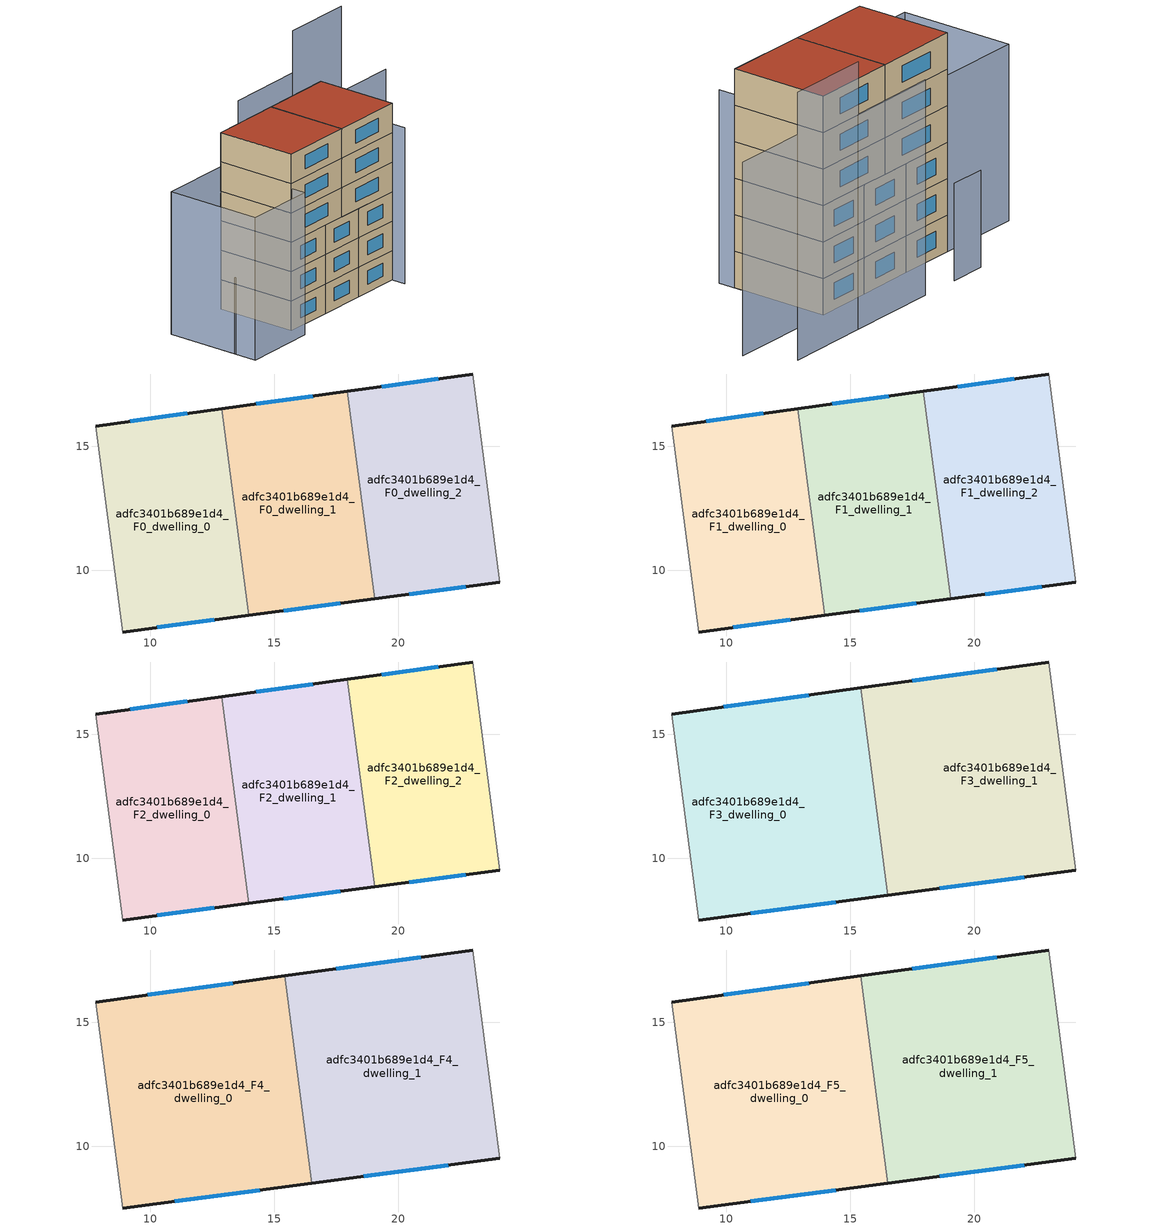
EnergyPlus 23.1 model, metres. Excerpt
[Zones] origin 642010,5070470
adfc3401b689e1d4_F0_dwelling_0
 floor ground (EU_floor_Construction): 12.89,16.53 13.99,8.19 8.9,7.52 7.8,15.83 z0
 wall outside (EU_wall_Construction): 8.9,7.52 13.99,8.19 / 12.89,16.53 7.8,15.83 z0:3
 wall to adfc3401b689e1d4_F0_dwelling_1 (EU_wall_Construction): 13.99,8.19 12.89,16.53 z0:3
 wall adiabatic (EU_wall_Construction): 7.8,15.83 8.9,7.52 z0:3
 window (EU_Window_Construction): 10.3,7.7 12.59,8 / 11.49,16.33 9.2,16.02 z0.83:2.17
adfc3401b689e1d4_F0_dwelling_1
 floor ground (EU_floor_Construction): 17.96,17.23 19.06,8.85 13.99,8.19 12.89,16.53 z0
 wall outside (EU_wall_Construction): 13.99,8.19 19.06,8.85 / 17.96,17.23 12.89,16.53 z0:3
 wall to adfc3401b689e1d4_F0_dwelling_2 (EU_wall_Construction): 19.06,8.85 17.96,17.23 z0:3
 window (EU_Window_Construction): 15.38,8.37 17.66,8.67 / 16.56,17.03 14.29,16.72 z0.83:2.17
adfc3401b689e1d4_F0_dwelling_2
 floor ground (EU_floor_Construction): 23.01,17.92 24.11,9.52 19.06,8.85 17.96,17.23 z0
 wall outside (EU_wall_Construction): 23.01,17.92 17.96,17.23 / 19.06,8.85 24.11,9.52 z0:3
 wall adiabatic (EU_wall_Construction): 24.11,9.52 23.01,17.92 z0:3
 window (EU_Window_Construction): 21.62,17.73 19.35,17.42 / 20.45,9.04 22.72,9.33 z0.83:2.17
adfc3401b689e1d4_F1_dwelling_0
 floor to adfc3401b689e1d4_F0_dwelling_0 (EU_floor_Construction): 12.89,16.53 13.99,8.19 8.9,7.52 7.8,15.83 z3
 wall outside (EU_wall_Construction): 8.9,7.52 13.99,8.19 / 12.89,16.53 7.8,15.83 z3:6
 wall to adfc3401b689e1d4_F1_dwelling_1 (EU_wall_Construction): 13.99,8.19 12.89,16.53 z3:6
 wall adiabatic (EU_wall_Construction): 7.8,15.83 8.9,7.52 z3:6
 window (EU_Window_Construction): 10.3,7.7 12.59,8 / 11.49,16.33 9.2,16.02 z3.83:5.17
adfc3401b689e1d4_F1_dwelling_1
 floor to adfc3401b689e1d4_F0_dwelling_1 (EU_floor_Construction): 17.96,17.23 19.06,8.85 13.99,8.19 12.89,16.53 z3
 wall outside (EU_wall_Construction): 13.99,8.19 19.06,8.85 / 17.96,17.23 12.89,16.53 z3:6
 wall to adfc3401b689e1d4_F1_dwelling_2 (EU_wall_Construction): 19.06,8.85 17.96,17.23 z3:6
 window (EU_Window_Construction): 15.38,8.37 17.66,8.67 / 16.56,17.03 14.29,16.72 z3.83:5.17
adfc3401b689e1d4_F1_dwelling_2
 floor to adfc3401b689e1d4_F0_dwelling_2 (EU_floor_Construction): 23.01,17.92 24.11,9.52 19.06,8.85 17.96,17.23 z3
 wall outside (EU_wall_Construction): 23.01,17.92 17.96,17.23 / 19.06,8.85 24.11,9.52 z3:6
 wall adiabatic (EU_wall_Construction): 24.11,9.52 23.01,17.92 z3:6
 window (EU_Window_Construction): 21.62,17.73 19.35,17.42 / 20.45,9.04 22.72,9.33 z3.83:5.17
adfc3401b689e1d4_F2_dwelling_0
 floor to adfc3401b689e1d4_F1_dwelling_0 (EU_floor_Construction): 12.89,16.53 13.99,8.19 8.9,7.52 7.8,15.83 z6
 wall outside (EU_wall_Construction): 8.9,7.52 13.99,8.19 / 12.89,16.53 7.8,15.83 z6:9
 wall to adfc3401b689e1d4_F2_dwelling_1 (EU_wall_Construction): 13.99,8.19 12.89,16.53 z6:9
 wall adiabatic (EU_wall_Construction): 7.8,15.83 8.9,7.52 z6:9
 window (EU_Window_Construction): 10.3,7.7 12.59,8 / 11.49,16.33 9.2,16.02 z6.83:8.17
adfc3401b689e1d4_F2_dwelling_1
 floor to adfc3401b689e1d4_F1_dwelling_1 (EU_floor_Construction): 17.96,17.23 19.06,8.85 13.99,8.19 12.89,16.53 z6
 wall outside (EU_wall_Construction): 13.99,8.19 19.06,8.85 / 17.96,17.23 12.89,16.53 z6:9
 wall to adfc3401b689e1d4_F2_dwelling_2 (EU_wall_Construction): 19.06,8.85 17.96,17.23 z6:9
 window (EU_Window_Construction): 15.38,8.37 17.66,8.67 / 16.56,17.03 14.29,16.72 z6.83:8.17
adfc3401b689e1d4_F2_dwelling_2
 floor to adfc3401b689e1d4_F1_dwelling_2 (EU_floor_Construction): 23.01,17.92 24.11,9.52 19.06,8.85 17.96,17.23 z6
 wall outside (EU_wall_Construction): 23.01,17.92 17.96,17.23 / 19.06,8.85 24.11,9.52 z6:9
 wall adiabatic (EU_wall_Construction): 24.11,9.52 23.01,17.92 z6:9
 window (EU_Window_Construction): 21.62,17.73 19.35,17.42 / 20.45,9.04 22.72,9.33 z6.83:8.17
adfc3401b689e1d4_F3_dwelling_0
 floor to adfc3401b689e1d4_F2_dwelling_0 (EU_floor_Construction): 12.89,16.53 13.99,8.19 8.9,7.52 7.8,15.83 z9
 floor to adfc3401b689e1d4_F2_dwelling_1 (EU_floor_Construction): 15.43,16.88 16.52,8.52 13.99,8.19 12.89,16.53 z9
 wall outside (EU_wall_Construction): 8.9,7.52 16.53,8.52 / 15.43,16.88 7.8,15.83 z9:12
 wall to adfc3401b689e1d4_F3_dwelling_1 (EU_wall_Construction): 16.53,8.52 15.43,16.88 z9:12
 wall adiabatic (EU_wall_Construction): 7.8,15.83 8.9,7.52 z9:12
 window (EU_Window_Construction): 11,7.79 14.43,8.24 / 13.33,16.59 9.9,16.11 z9.83:11.17
adfc3401b689e1d4_F3_dwelling_1
 floor to adfc3401b689e1d4_F2_dwelling_1 (EU_floor_Construction): 17.96,17.23 19.06,8.85 16.52,8.52 15.43,16.88 z9
 floor to adfc3401b689e1d4_F2_dwelling_2 (EU_floor_Construction): 23.01,17.92 24.11,9.52 19.06,8.85 17.96,17.23 z9
 wall outside (EU_wall_Construction): 23.01,17.92 15.43,16.88 / 16.53,8.52 24.11,9.52 z9:12
 wall adiabatic (EU_wall_Construction): 24.11,9.52 23.01,17.92 z9:12
 window (EU_Window_Construction): 20.92,17.63 17.51,17.16 / 18.61,8.79 22.02,9.24 z9.83:11.17
adfc3401b689e1d4_F4_dwelling_0
 floor to adfc3401b689e1d4_F3_dwelling_0 (EU_floor_Construction): 15.43,16.88 16.53,8.52 8.9,7.52 7.8,15.83 z12
 wall outside (EU_wall_Construction): 8.9,7.52 16.53,8.52 / 15.43,16.88 7.8,15.83 z12:15
 wall to adfc3401b689e1d4_F4_dwelling_1 (EU_wall_Construction): 16.53,8.52 15.43,16.88 z12:15
 wall adiabatic (EU_wall_Construction): 7.8,15.83 8.9,7.52 z12:15
 window (EU_Window_Construction): 11,7.79 14.43,8.24 / 13.33,16.59 9.9,16.11 z12.83:14.17
adfc3401b689e1d4_F4_dwelling_1
 floor to adfc3401b689e1d4_F3_dwelling_1 (EU_floor_Construction): 23.01,17.92 24.11,9.52 16.53,8.52 15.43,16.88 z12
 wall outside (EU_wall_Construction): 23.01,17.92 15.43,16.88 / 16.53,8.52 24.11,9.52 z12:15
 wall adiabatic (EU_wall_Construction): 24.11,9.52 23.01,17.92 z12:15
 window (EU_Window_Construction): 20.92,17.63 17.51,17.16 / 18.61,8.79 22.02,9.24 z12.83:14.17
adfc3401b689e1d4_F5_dwelling_0
 floor to adfc3401b689e1d4_F4_dwelling_0 (EU_floor_Construction): 15.43,16.88 16.53,8.52 8.9,7.52 7.8,15.83 z15
 wall outside (EU_wall_Construction): 8.9,7.52 16.53,8.52 / 15.43,16.88 7.8,15.83 z15:18
 wall to adfc3401b689e1d4_F5_dwelling_1 (EU_wall_Construction): 16.53,8.52 15.43,16.88 z15:18
 wall adiabatic (EU_wall_Construction): 7.8,15.83 8.9,7.52 z15:18
 window (EU_Window_Construction): 11,7.79 14.43,8.24 / 13.33,16.59 9.9,16.11 z15.83:17.17
 roof outside (EU_roof_Construction): 16.53,8.52 15.43,16.88 7.8,15.83 8.9,7.52 z18
adfc3401b689e1d4_F5_dwelling_1
 floor to adfc3401b689e1d4_F4_dwelling_1 (EU_floor_Construction): 23.01,17.92 24.11,9.52 16.53,8.52 15.43,16.88 z15
 wall outside (EU_wall_Construction): 23.01,17.92 15.43,16.88 / 16.53,8.52 24.11,9.52 z15:18
 wall adiabatic (EU_wall_Construction): 24.11,9.52 23.01,17.92 z15:18
 window (EU_Window_Construction): 20.92,17.63 17.51,17.16 / 18.61,8.79 22.02,9.24 z15.83:17.17
 roof outside (EU_roof_Construction): 24.11,9.52 23.01,17.92 15.43,16.88 16.53,8.52 z18
shading: 7.8,15.82 9.11,5.92 / 9.11,5.92 1.6,4.93 / 1.6,4.93 0.29,14.83 / 0.29,14.83 7.8,15.82 z0:14.5; 0.31,14.83 1.29,7.22 z0:7.8; 24.31,8.01 23,17.92 / 23,17.92 32.82,19.22 z0:15.9; 11.31,20.17 8.1,19.73 z0:8; 23.01,21.73 14.8,20.59 z0:17.7; 30.42,22.72 23.01,21.7 z0:22
[Building]
EU S2 Campaign: North Axis=0; Terrain=City; Solar Distribution=FullExterior
[Site:Location]
Lyon-Bron: Latitude=45.75; Longitude=5; Time Zone=1; Elevation=198
[SizingPeriod:WeatherFileDays]
AnnualSizingPeriod: Begin Month=1; Begin Day of Month=1; End Month=12; End Day of Month=31; Day of Week for Start Day=Monday; Use Weather File Daylight Saving Period=No; Use Weather File Rain and Snow Indicators=No
[MATERIAL]
EU_InternalMass_Material: Roughness=MediumRough; Thickness=0.1; Conductivity=1; Density=1800; Specific Heat=900; Thermal Absorptance=0.9; Solar Absorptance=0.7; Visible Absorptance=0.7
[MATERIAL:NOMASS] Roughness=MediumRough; Thermal Absorptance=0.9; Solar Absorptance=0.7; Visible Absorptance=0.7
Name | Thermal Resistance
EU_wall_NoMass | 0.87146
EU_roof_NoMass | 0.842276
EU_floor_NoMass | 0.496999
[WINDOWMATERIAL:SIMPLEGLAZINGSYSTEM]
EU_Window_SimpleGlazing: UFactor=2.2525; Solar Heat Gain Coefficient=0.76; Visible Transmittance=0.76
[CONSTRUCTION]
EU_wall_Construction: EU_wall_NoMass
EU_roof_Construction: EU_roof_NoMass
EU_floor_Construction: EU_floor_NoMass
EU_Window_Construction: EU_Window_SimpleGlazing
EU_InternalMass_Construction: EU_InternalMass_Material
[ZONE] Type=1; Multiplier=1; Ceiling Height=autocalculate; Floor Area=autocalculate; Part of Total Floor Area=Yes
Name | Volume
adfc3401b689e1d4_F0_dwelling_0; adfc3401b689e1d4_F1_dwelling_0; adfc3401b689e1d4_F2_dwelling_0 | 129.345
adfc3401b689e1d4_F3_dwelling_0; adfc3401b689e1d4_F4_dwelling_0; adfc3401b689e1d4_F5_dwelling_0 | 194.025
adfc3401b689e1d4_F0_dwelling_1; adfc3401b689e1d4_F1_dwelling_1; adfc3401b689e1d4_F2_dwelling_1 | 129.348
adfc3401b689e1d4_F3_dwelling_1; adfc3401b689e1d4_F4_dwelling_1; adfc3401b689e1d4_F5_dwelling_1 | 194.032
adfc3401b689e1d4_F0_dwelling_2; adfc3401b689e1d4_F1_dwelling_2; adfc3401b689e1d4_F2_dwelling_2 | 129.354
[INTERNALMASS] Construction=EU_InternalMass_Construction
Name | Zone or ZoneList | Surface Area
adfc3401b689e1d4_F0_dwelling_0_EU_InternalMass | adfc3401b689e1d4_F0_dwelling_0 | 43.1148
adfc3401b689e1d4_F0_dwelling_1_EU_InternalMass | adfc3401b689e1d4_F0_dwelling_1 | 43.1162
adfc3401b689e1d4_F0_dwelling_2_EU_InternalMass | adfc3401b689e1d4_F0_dwelling_2 | 43.1183
adfc3401b689e1d4_F1_dwelling_0_EU_InternalMass | adfc3401b689e1d4_F1_dwelling_0 | 43.1148
adfc3401b689e1d4_F1_dwelling_1_EU_InternalMass | adfc3401b689e1d4_F1_dwelling_1 | 43.1162
adfc3401b689e1d4_F1_dwelling_2_EU_InternalMass | adfc3401b689e1d4_F1_dwelling_2 | 43.1183
adfc3401b689e1d4_F2_dwelling_0_EU_InternalMass | adfc3401b689e1d4_F2_dwelling_0 | 43.1148
adfc3401b689e1d4_F2_dwelling_1_EU_InternalMass | adfc3401b689e1d4_F2_dwelling_1 | 43.1162
adfc3401b689e1d4_F2_dwelling_2_EU_InternalMass | adfc3401b689e1d4_F2_dwelling_2 | 43.1183
adfc3401b689e1d4_F3_dwelling_0_EU_InternalMass | adfc3401b689e1d4_F3_dwelling_0 | 64.6751
adfc3401b689e1d4_F3_dwelling_1_EU_InternalMass | adfc3401b689e1d4_F3_dwelling_1 | 64.6774
adfc3401b689e1d4_F4_dwelling_0_EU_InternalMass | adfc3401b689e1d4_F4_dwelling_0 | 64.6751
adfc3401b689e1d4_F4_dwelling_1_EU_InternalMass | adfc3401b689e1d4_F4_dwelling_1 | 64.6774
adfc3401b689e1d4_F5_dwelling_0_EU_InternalMass | adfc3401b689e1d4_F5_dwelling_0 | 64.6751
adfc3401b689e1d4_F5_dwelling_1_EU_InternalMass | adfc3401b689e1d4_F5_dwelling_1 | 64.6774
[OTHEREQUIPMENT] Fuel Type=Electricity; Design Level Calculation Method=Watts/Area; Power per Zone Floor Area=1; Fraction Latent=0; Fraction Radiant=0; Fraction Lost=0; Carbon Dioxide Generation Rate=0; EndUse Subcategory=EU_Step8_InternalGains
Name | Zone or ZoneList or Space or SpaceList | Schedule
EU_Step8_InternalGain_adfc3401b689e1d4_F0_dwelling_0_f000 | adfc3401b689e1d4_F0_dwelling_0 | EU_Step8_GainSchedule_adfc3401b689e1d4_F0_dwelling_0_f000
EU_Step8_InternalGain_adfc3401b689e1d4_F0_dwelling_1_f000 | adfc3401b689e1d4_F0_dwelling_1 | EU_Step8_GainSchedule_adfc3401b689e1d4_F0_dwelling_1_f000
EU_Step8_InternalGain_adfc3401b689e1d4_F0_dwelling_2_f000 | adfc3401b689e1d4_F0_dwelling_2 | EU_Step8_GainSchedule_adfc3401b689e1d4_F0_dwelling_2_f000
EU_Step8_InternalGain_adfc3401b689e1d4_F1_dwelling_0_f000 | adfc3401b689e1d4_F1_dwelling_0 | EU_Step8_GainSchedule_adfc3401b689e1d4_F1_dwelling_0_f000
EU_Step8_InternalGain_adfc3401b689e1d4_F1_dwelling_1_f000 | adfc3401b689e1d4_F1_dwelling_1 | EU_Step8_GainSchedule_adfc3401b689e1d4_F1_dwelling_1_f000
EU_Step8_InternalGain_adfc3401b689e1d4_F1_dwelling_2_f000 | adfc3401b689e1d4_F1_dwelling_2 | EU_Step8_GainSchedule_adfc3401b689e1d4_F1_dwelling_2_f000
EU_Step8_InternalGain_adfc3401b689e1d4_F2_dwelling_0_f000 | adfc3401b689e1d4_F2_dwelling_0 | EU_Step8_GainSchedule_adfc3401b689e1d4_F2_dwelling_0_f000
EU_Step8_InternalGain_adfc3401b689e1d4_F2_dwelling_1_f000 | adfc3401b689e1d4_F2_dwelling_1 | EU_Step8_GainSchedule_adfc3401b689e1d4_F2_dwelling_1_f000
EU_Step8_InternalGain_adfc3401b689e1d4_F2_dwelling_2_f000 | adfc3401b689e1d4_F2_dwelling_2 | EU_Step8_GainSchedule_adfc3401b689e1d4_F2_dwelling_2_f000
EU_Step8_InternalGain_adfc3401b689e1d4_F3_dwelling_0_f000 | adfc3401b689e1d4_F3_dwelling_0 | EU_Step8_GainSchedule_adfc3401b689e1d4_F3_dwelling_0_f000
EU_Step8_InternalGain_adfc3401b689e1d4_F3_dwelling_1_f000 | adfc3401b689e1d4_F3_dwelling_1 | EU_Step8_GainSchedule_adfc3401b689e1d4_F3_dwelling_1_f000
EU_Step8_InternalGain_adfc3401b689e1d4_F4_dwelling_0_f000 | adfc3401b689e1d4_F4_dwelling_0 | EU_Step8_GainSchedule_adfc3401b689e1d4_F4_dwelling_0_f000
EU_Step8_InternalGain_adfc3401b689e1d4_F4_dwelling_1_f000 | adfc3401b689e1d4_F4_dwelling_1 | EU_Step8_GainSchedule_adfc3401b689e1d4_F4_dwelling_1_f000
EU_Step8_InternalGain_adfc3401b689e1d4_F5_dwelling_0_f000 | adfc3401b689e1d4_F5_dwelling_0 | EU_Step8_GainSchedule_adfc3401b689e1d4_F5_dwelling_0_f000
EU_Step8_InternalGain_adfc3401b689e1d4_F5_dwelling_1_f000 | adfc3401b689e1d4_F5_dwelling_1 | EU_Step8_GainSchedule_adfc3401b689e1d4_F5_dwelling_1_f000
[ZONEVENTILATION:DESIGNFLOWRATE] Schedule=EU_AlwaysOn; Design Flow Rate Calculation Method=AirChanges/Hour; Air Changes per Hour=0.425; Ventilation Type=Natural; Fan Pressure Rise=0; Fan Total Efficiency=1; Constant Term Coefficient=1; Temperature Term Coefficient=0; Velocity Term Coefficient=0; Velocity Squared Term Coefficient=0; Minimum Indoor Temperature=-100; Maximum Indoor Temperature=100; Delta Temperature=-100; Minimum Outdoor Temperature=-100; Maximum Outdoor Temperature=100; Maximum Wind Speed=40
Name | Zone or ZoneList or Space or SpaceList
EU_ConstantAir_adfc3401b689e1d4_F0_dwelling_0 | adfc3401b689e1d4_F0_dwelling_0
EU_ConstantAir_adfc3401b689e1d4_F0_dwelling_1 | adfc3401b689e1d4_F0_dwelling_1
EU_ConstantAir_adfc3401b689e1d4_F0_dwelling_2 | adfc3401b689e1d4_F0_dwelling_2
EU_ConstantAir_adfc3401b689e1d4_F1_dwelling_0 | adfc3401b689e1d4_F1_dwelling_0
EU_ConstantAir_adfc3401b689e1d4_F1_dwelling_1 | adfc3401b689e1d4_F1_dwelling_1
EU_ConstantAir_adfc3401b689e1d4_F1_dwelling_2 | adfc3401b689e1d4_F1_dwelling_2
EU_ConstantAir_adfc3401b689e1d4_F2_dwelling_0 | adfc3401b689e1d4_F2_dwelling_0
EU_ConstantAir_adfc3401b689e1d4_F2_dwelling_1 | adfc3401b689e1d4_F2_dwelling_1
EU_ConstantAir_adfc3401b689e1d4_F2_dwelling_2 | adfc3401b689e1d4_F2_dwelling_2
EU_ConstantAir_adfc3401b689e1d4_F3_dwelling_0 | adfc3401b689e1d4_F3_dwelling_0
EU_ConstantAir_adfc3401b689e1d4_F3_dwelling_1 | adfc3401b689e1d4_F3_dwelling_1
EU_ConstantAir_adfc3401b689e1d4_F4_dwelling_0 | adfc3401b689e1d4_F4_dwelling_0
EU_ConstantAir_adfc3401b689e1d4_F4_dwelling_1 | adfc3401b689e1d4_F4_dwelling_1
EU_ConstantAir_adfc3401b689e1d4_F5_dwelling_0 | adfc3401b689e1d4_F5_dwelling_0
EU_ConstantAir_adfc3401b689e1d4_F5_dwelling_1 | adfc3401b689e1d4_F5_dwelling_1
[HVACTEMPLATE:THERMOSTAT] Constant Heating Setpoint=20; Constant Cooling Setpoint=50
EU_HeatOnly_adfc3401b689e1d4_F0_dwelling_0; EU_HeatOnly_adfc3401b689e1d4_F0_dwelling_1; EU_HeatOnly_adfc3401b689e1d4_F0_dwelling_2; EU_HeatOnly_adfc3401b689e1d4_F1_dwelling_0; EU_HeatOnly_adfc3401b689e1d4_F1_dwelling_1; EU_HeatOnly_adfc3401b689e1d4_F1_dwelling_2; EU_HeatOnly_adfc3401b689e1d4_F2_dwelling_0; EU_HeatOnly_adfc3401b689e1d4_F2_dwelling_1; EU_HeatOnly_adfc3401b689e1d4_F2_dwelling_2; EU_HeatOnly_adfc3401b689e1d4_F3_dwelling_0; EU_HeatOnly_adfc3401b689e1d4_F3_dwelling_1; EU_HeatOnly_adfc3401b689e1d4_F4_dwelling_0; EU_HeatOnly_adfc3401b689e1d4_F4_dwelling_1; EU_HeatOnly_adfc3401b689e1d4_F5_dwelling_0; EU_HeatOnly_adfc3401b689e1d4_F5_dwelling_1
[HVACTEMPLATE:ZONE:IDEALLOADSAIRSYSTEM] System Availability Schedule=EU_AlwaysOn; Maximum Heating Supply Air Temperature=50; Minimum Cooling Supply Air Temperature=13; Maximum Heating Supply Air Humidity Ratio=0.0156; Minimum Cooling Supply Air Humidity Ratio=0.0077; Heating Limit=NoLimit; Cooling Limit=NoLimit; Heating Availability Schedule=EU_AlwaysOn; Cooling Availability Schedule=EU_CoolingOff; Dehumidification Control Type=ConstantSensibleHeatRatio; Cooling Sensible Heat Ratio=0.7; Dehumidification Setpoint=60; Humidification Control Type=None; Humidification Setpoint=30; Outdoor Air Method=None; Outdoor Air Flow Rate per Person=0.00944; Outdoor Air Flow Rate per Zone Floor Area=0; Outdoor Air Flow Rate per Zone=0; Demand Controlled Ventilation Type=None; Outdoor Air Economizer Type=NoEconomizer; Heat Recovery Type=None; Sensible Heat Recovery Effectiveness=0.7; Latent Heat Recovery Effectiveness=0.65
Name | Template Thermostat
adfc3401b689e1d4_F0_dwelling_0 | EU_HeatOnly_adfc3401b689e1d4_F0_dwelling_0
adfc3401b689e1d4_F0_dwelling_1 | EU_HeatOnly_adfc3401b689e1d4_F0_dwelling_1
adfc3401b689e1d4_F0_dwelling_2 | EU_HeatOnly_adfc3401b689e1d4_F0_dwelling_2
adfc3401b689e1d4_F1_dwelling_0 | EU_HeatOnly_adfc3401b689e1d4_F1_dwelling_0
adfc3401b689e1d4_F1_dwelling_1 | EU_HeatOnly_adfc3401b689e1d4_F1_dwelling_1
adfc3401b689e1d4_F1_dwelling_2 | EU_HeatOnly_adfc3401b689e1d4_F1_dwelling_2
adfc3401b689e1d4_F2_dwelling_0 | EU_HeatOnly_adfc3401b689e1d4_F2_dwelling_0
adfc3401b689e1d4_F2_dwelling_1 | EU_HeatOnly_adfc3401b689e1d4_F2_dwelling_1
adfc3401b689e1d4_F2_dwelling_2 | EU_HeatOnly_adfc3401b689e1d4_F2_dwelling_2
adfc3401b689e1d4_F3_dwelling_0 | EU_HeatOnly_adfc3401b689e1d4_F3_dwelling_0
adfc3401b689e1d4_F3_dwelling_1 | EU_HeatOnly_adfc3401b689e1d4_F3_dwelling_1
adfc3401b689e1d4_F4_dwelling_0 | EU_HeatOnly_adfc3401b689e1d4_F4_dwelling_0
adfc3401b689e1d4_F4_dwelling_1 | EU_HeatOnly_adfc3401b689e1d4_F4_dwelling_1
adfc3401b689e1d4_F5_dwelling_0 | EU_HeatOnly_adfc3401b689e1d4_F5_dwelling_0
adfc3401b689e1d4_F5_dwelling_1 | EU_HeatOnly_adfc3401b689e1d4_F5_dwelling_1
[SIZING:ZONE] Zone Cooling Design Supply Air Temperature Input Method=SupplyAirTemperature; Zone Cooling Design Supply Air Temperature=13; Zone Heating Design Supply Air Temperature Input Method=SupplyAirTemperature; Zone Heating Design Supply Air Temperature=50; Zone Cooling Design Supply Air Humidity Ratio=0.008; Zone Heating Design Supply Air Humidity Ratio=0.008; Cooling Design Air Flow Method=DesignDay; Cooling Design Air Flow Rate=0; Cooling Minimum Air Flow per Zone Floor Area=0.000762; Cooling Minimum Air Flow=0; Cooling Minimum Air Flow Fraction=0.2; Heating Design Air Flow Method=DesignDay; Heating Design Air Flow Rate=0; Heating Maximum Air Flow per Zone Floor Area=0.002032; Heating Maximum Air Flow=0.141576; Heating Maximum Air Flow Fraction=0.3; Account for Dedicated Outdoor Air System=No; Dedicated Outdoor Air System Control Strategy=NeutralSupplyAir; Dedicated Outdoor Air Low Setpoint Temperature for Design=autosize; Dedicated Outdoor Air High Setpoint Temperature for Design=autosize; Zone Load Sizing Method=Sensible Load Only No Latent Load; Zone Latent Cooling Design Supply Air Humidity Ratio Input Method=HumidityRatioDifference; Zone Cooling Design Supply Air Humidity Ratio Difference=0.005; Zone Latent Heating Design Supply Air Humidity Ratio Input Method=HumidityRatioDifference; Zone Humidification Design Supply Air Humidity Ratio Difference=0.005
adfc3401b689e1d4_F0_dwelling_0; adfc3401b689e1d4_F0_dwelling_1; adfc3401b689e1d4_F0_dwelling_2; adfc3401b689e1d4_F1_dwelling_0; adfc3401b689e1d4_F1_dwelling_1; adfc3401b689e1d4_F1_dwelling_2; adfc3401b689e1d4_F2_dwelling_0; adfc3401b689e1d4_F2_dwelling_1; adfc3401b689e1d4_F2_dwelling_2; adfc3401b689e1d4_F3_dwelling_0; adfc3401b689e1d4_F3_dwelling_1; adfc3401b689e1d4_F4_dwelling_0; adfc3401b689e1d4_F4_dwelling_1; adfc3401b689e1d4_F5_dwelling_0; adfc3401b689e1d4_F5_dwelling_1
[SCHEDULE:CONSTANT]
Name | Hourly Value
EU_AlwaysOn | 1
EU_CoolingOff | 0
[SCHEDULE:FILE] Column Number=1; Rows to Skip at Top=0; Number of Hours of Data=8760; Column Separator=Comma; Interpolate to Timestep=No; Minutes per Item=60; Adjust Schedule for Daylight Savings=Yes
Name | File
EU_Step8_GainSchedule_adfc3401b689e1d4_F0_dwelling_0_f000 | ../../schedules/adfc3401b689e1d4/adfc3401b689e1d4_F0_dwelling_0_f000_gain.csv
EU_Step8_GainSchedule_adfc3401b689e1d4_F0_dwelling_1_f000 | ../../schedules/adfc3401b689e1d4/adfc3401b689e1d4_F0_dwelling_1_f000_gain.csv
EU_Step8_GainSchedule_adfc3401b689e1d4_F0_dwelling_2_f000 | ../../schedules/adfc3401b689e1d4/adfc3401b689e1d4_F0_dwelling_2_f000_gain.csv
EU_Step8_GainSchedule_adfc3401b689e1d4_F1_dwelling_0_f000 | ../../schedules/adfc3401b689e1d4/adfc3401b689e1d4_F1_dwelling_0_f000_gain.csv
EU_Step8_GainSchedule_adfc3401b689e1d4_F1_dwelling_1_f000 | ../../schedules/adfc3401b689e1d4/adfc3401b689e1d4_F1_dwelling_1_f000_gain.csv
EU_Step8_GainSchedule_adfc3401b689e1d4_F1_dwelling_2_f000 | ../../schedules/adfc3401b689e1d4/adfc3401b689e1d4_F1_dwelling_2_f000_gain.csv
EU_Step8_GainSchedule_adfc3401b689e1d4_F2_dwelling_0_f000 | ../../schedules/adfc3401b689e1d4/adfc3401b689e1d4_F2_dwelling_0_f000_gain.csv
EU_Step8_GainSchedule_adfc3401b689e1d4_F2_dwelling_1_f000 | ../../schedules/adfc3401b689e1d4/adfc3401b689e1d4_F2_dwelling_1_f000_gain.csv
EU_Step8_GainSchedule_adfc3401b689e1d4_F2_dwelling_2_f000 | ../../schedules/adfc3401b689e1d4/adfc3401b689e1d4_F2_dwelling_2_f000_gain.csv
EU_Step8_GainSchedule_adfc3401b689e1d4_F3_dwelling_0_f000 | ../../schedules/adfc3401b689e1d4/adfc3401b689e1d4_F3_dwelling_0_f000_gain.csv
EU_Step8_GainSchedule_adfc3401b689e1d4_F3_dwelling_1_f000 | ../../schedules/adfc3401b689e1d4/adfc3401b689e1d4_F3_dwelling_1_f000_gain.csv
EU_Step8_GainSchedule_adfc3401b689e1d4_F4_dwelling_0_f000 | ../../schedules/adfc3401b689e1d4/adfc3401b689e1d4_F4_dwelling_0_f000_gain.csv
EU_Step8_GainSchedule_adfc3401b689e1d4_F4_dwelling_1_f000 | ../../schedules/adfc3401b689e1d4/adfc3401b689e1d4_F4_dwelling_1_f000_gain.csv
EU_Step8_GainSchedule_adfc3401b689e1d4_F5_dwelling_0_f000 | ../../schedules/adfc3401b689e1d4/adfc3401b689e1d4_F5_dwelling_0_f000_gain.csv
EU_Step8_GainSchedule_adfc3401b689e1d4_F5_dwelling_1_f000 | ../../schedules/adfc3401b689e1d4/adfc3401b689e1d4_F5_dwelling_1_f000_gain.csv
